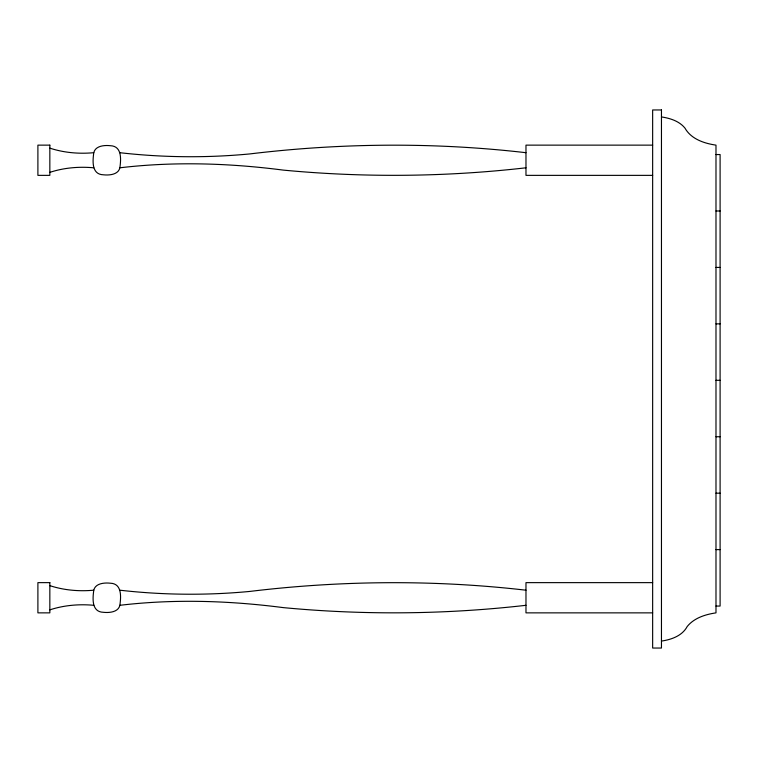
<?xml version="1.0" encoding="UTF-8"?>
<svg xmlns="http://www.w3.org/2000/svg" width="758" height="758" viewBox="0 0 758 758"><rect width="100%" height="100%" fill="white"/><g stroke="black" fill="none" stroke-linecap="round" stroke-linejoin="round"><path stroke-width="1.14" d="M93.784 152.699C95.319 145.811 104.396 145.043 110.204 145.697C122.085 145.991 121.072 159.256 119.868 167.802C118.333 174.691 109.256 175.449 103.448 174.804C91.566 174.511 92.58 161.246 93.784 152.699C79.04 154.064 63.947 152.765 49.839 148.142M93.784 590.198C95.319 583.309 104.396 582.551 110.204 583.196C122.085 583.489 121.072 596.754 119.868 605.301C118.333 612.189 109.256 612.957 103.448 612.303C91.566 612.009 92.58 598.744 93.784 590.198C79.04 591.562 63.947 590.274 49.839 585.64M49.839 172.36C63.947 167.726 79.04 166.438 93.784 167.802M49.839 609.858C63.947 605.235 79.04 603.937 93.784 605.301M661.459 641.069C671.332 639.648 682.228 635.858 687.212 626.506C694.157 617.912 705.442 614.435 715.988 612.862L715.988 145.138C704.229 143.414 691.154 139.102 684.967 128.111C679.291 121.081 670.072 118.229 661.459 116.931M119.868 167.802C174.151 161.359 229.115 163.122 283.255 170.105C363.944 177.751 445.439 177.021 525.976 167.802M119.868 605.301C174.151 598.858 229.115 600.62 283.255 607.613C363.944 615.259 445.439 614.52 525.976 605.301M652.647 145.138L525.976 145.138L525.976 175.363L652.647 175.363M715.988 154.547L720.1 154.547L720.1 606.059L715.988 606.059M715.988 210.989L720.1 210.989M715.988 267.432L720.1 267.432M715.988 323.865L720.1 323.865M715.988 380.308L720.1 380.308M715.988 436.741L720.1 436.741M715.988 493.183L720.1 493.183M715.988 549.616L720.1 549.616M652.647 582.637L525.976 582.637L525.976 612.862L652.647 612.862M525.976 152.699C434.277 142.116 341.384 142.874 249.77 153.931C206.583 158.024 162.97 157.626 119.868 152.699M525.976 590.198C434.277 579.624 341.384 580.372 249.77 591.43C206.583 595.523 162.97 595.125 119.868 590.198M661.459 109.957L652.647 109.957L652.647 648.043L661.459 648.043L661.459 109.957M49.839 145.138L37.9 145.138L37.9 175.363L49.839 175.363L49.839 145.138M49.839 582.637L37.9 582.637L37.9 612.862L49.839 612.862L49.839 582.637"/></g></svg>
